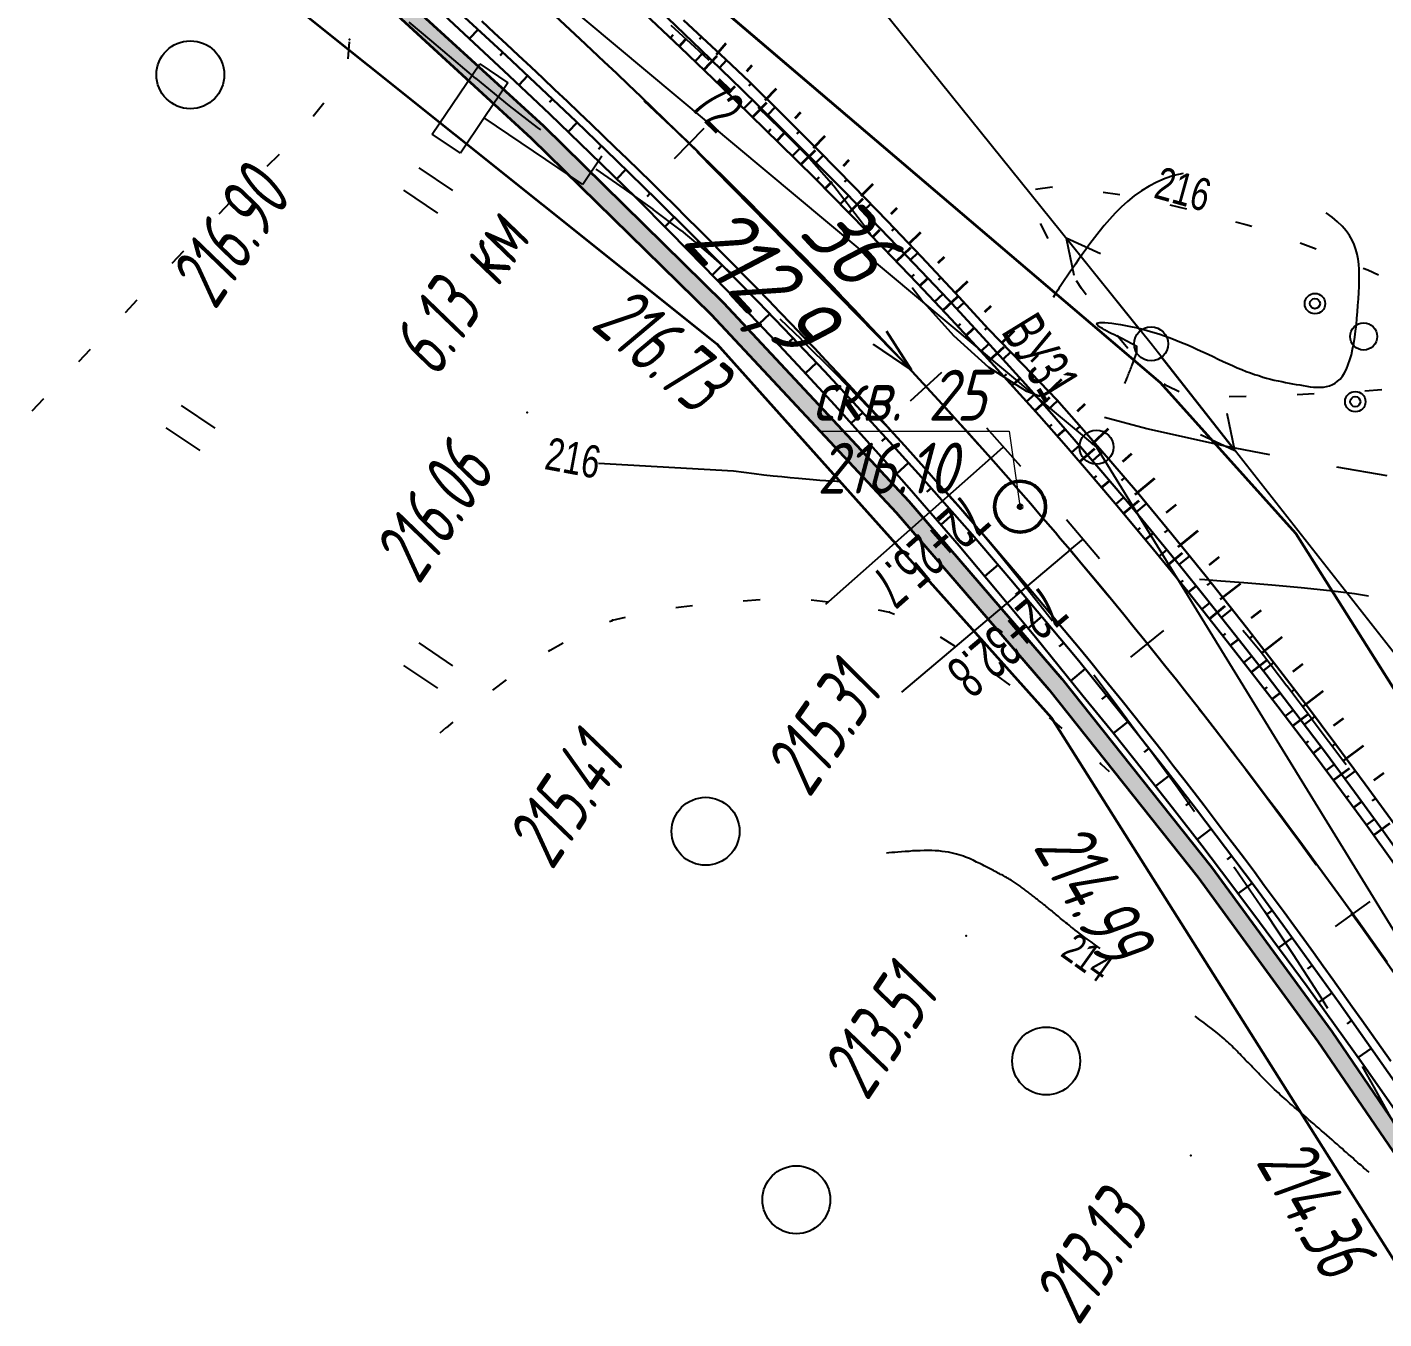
# Model space of a CAD drawing. Header units: millimetres. Extents: x -1799 to 6962, y -1020 to 4121.
# Drawn here: x 4142.2 to 4222.1, y 3153.5 to 3229.6 of the extents above; entities that cross this region are included whole.
import ezdxf

# ---------------------------------------------------------------- set-up
doc = ezdxf.new("R2010")
doc.units = ezdxf.units.MM
for name, pattern in [('CONTI', [0]), ('DASHED', [0.75, 0.5, -0.25]), ('STROT', [1.7, 0.5, -1.2])]:
    doc.linetypes.add(name, pattern=pattern)
for name, color, linetype, lineweight in [('10', 1, 'Continuous', 35), ('геология', 7, 'Continuous', 20), ('КОПИЯ_ОСЬ_13_ОТКОСЫ', 7, 'Continuous', 30), ('ОСЬ_ВЕРХ_ПОКРЫТИЯ_ГРАНИЦЫ_ПОЛОС', 7, 'Continuous', 30), ('ОСЬ_ВЕРХ_ПОКРЫТИЯ_ОСЬ', 1, 'Continuous', 30), ('Ось_примыкания', 1, 'Continuous', 35), ('Тротуар', 40, 'Continuous', 35), ('Уклоны ПЧ', 5, 'Continuous', 30)]:
    doc.layers.add(name, color=color, linetype=linetype, lineweight=lineweight)
for name, color, linetype in [('GOR_BDEFAULT', 212, 'CONTI'), ('NAD_MDEFAULT', 7, 'CONTI'), ('PI_OTDEFAULT', 172, 'CONTI'), ('PI_TTDEFAULT', 5, 'CONTI'), ('SIT_LDEFAULT', 7, 'CONTI'), ('USLZNDEFAULT', 7, 'CONTI'), ('ZAPSKDEFAULT', 7, 'CONTI'), ('КОПИЯ_ОСЬ_ТАНГЕНСЫ', 1, 'Continuous'), ('ОСЬ_ВЕРХ_ПОКРЫТИЯ_ОТКОСЫ', 7, 'Continuous'), ('ОСЬ_ВЕРХ_ПОКРЫТИЯ_ПИКЕТЫ', 1, 'Continuous'), ('ОСЬ_ВЕРХ_ПОКРЫТИЯ_РАЗБИВКА_КРИВ', 1, 'Continuous'), ('ОСЬ_ВЕРХ_ПОКРЫТИЯ_ТАНГЕНСЫ', 1, 'Continuous'), ('разметка', 7, 'Continuous')]:
    doc.layers.add(name, color=color, linetype=linetype)
doc.styles.add('eskd', font='spds.shx', dxfattribs={"width": 1.2, "oblique": 15})
doc.styles.add('SHRFT', font='TXT', dxfattribs={"width": 3.5})
doc.styles.get("Standard").update_dxf_attribs({"font": 'arial.ttf'})
doc.styles.add('ГОСТ', font='', dxfattribs={"oblique": 15, "height": 4})
doc.styles.get('ГОСТ').set_extended_font_data('GOST type A')

# ---------------------------------------------------------------- blocks, each defined once
blk = doc.blocks.new('BL_2004')
at = {"color": 0}
blk.add_circle((0, 0), 2, dxfattribs=at)
blk = doc.blocks.new('BL_2011')
at = {"color": 0}
for p, q in [((0, 0), (0, 2.4)), ((1.6, 0), (1.6, 2.4))]:
    blk.add_line(p, q, dxfattribs=at)
blk = doc.blocks.new('BL_20')
at = {"color": 0}
blk.add_circle((0, 0), 1, dxfattribs=at)
blk = doc.blocks.new('BL_2009')
at = {"color": 0}
for centre, radius in [((0, 3.46), 0.6), ((0, 3.46), 0.3), ((0, 0), 0.8), ((-3.46, -1.74), 0.6), ((-3.46, -1.74), 0.3), ((3.46, -1.74), 0.6), ((3.46, -1.74), 0.3)]:
    blk.add_circle(centre, radius, dxfattribs=at)
blk = doc.blocks.new('BL_13')
at = {"color": 0}
for p, q in [((-2.5, 7), (-2.5, 9)), ((-2.5, 9), (2.5, 9)), ((2.5, 9), (2.5, 7)), ((0, 7), (-2.5, 7)), ((0, 0), (0, 7)), ((2.5, 7), (0, 7)), ((2, 0), (0, 0))]:
    blk.add_line(p, q, dxfattribs=at)
blk = doc.blocks.new('*U52')
at = {"layer": 'КОПИЯ_ОСЬ_13_ОТКОСЫ'}
for points in [[(922.771, 1003.272), (925.238, 1000.977), (925.941, 1000.317), (926.642, 999.655), (928.7, 997.622), (930.743, 995.574), (932.773, 993.509), (934.788, 991.428), (936.787, 989.329), (938.77, 987.214), (940.735, 985.08), (942.752, 982.999), (944.751, 980.9), (946.349, 979.099), (947.932, 977.285), (949.501, 975.459), (951.538, 972.987), (953.55, 970.495), (955.919, 967.504), (957.697, 965.214), (959.457, 962.91), (961.196, 960.594), (962.918, 958.266), (964.621, 955.928)], [(921.342, 1003.864), (923.779, 1001.541), (926.198, 999.2), (928.259, 997.176), (930.306, 995.138), (932.339, 993.082), (934.356, 991.011), (936.359, 988.921), (938.344, 986.815), (940.635, 984.338), (942.902, 981.837), (943.544, 981.119), (944.184, 980.398), (945.773, 978.576), (947.348, 976.742), (948.908, 974.895), (950.454, 973.036), (951.984, 971.164), (953.5, 969.281), (955.298, 967.013), (957.077, 964.73), (958.836, 962.435), (960.576, 960.126), (962.297, 957.806), (964.001, 955.474), (967.359, 950.78)], [(923.832, 1002.29), (923.708, 1002.156)], [(925.294, 1000.925), (924.878, 1000.482)], [(926.747, 999.551), (926.606, 999.407)], [(928.171, 998.147), (927.729, 997.7)], [(929.588, 996.735), (929.44, 996.587)], [(930.998, 995.316), (930.559, 994.883)], [(932.4, 993.891), (932.253, 993.747)], [(933.795, 992.457), (933.361, 992.037)], [(935.182, 991.017), (935.037, 990.877)], [(936.561, 989.568), (936.131, 989.161)], [(937.932, 988.112), (937.788, 987.977)], [(939.293, 986.646), (938.867, 986.254)], [(940.647, 985.174), (940.506, 985.044)], [(942.04, 983.738), (941.584, 983.298)], [(943.425, 982.296), (943.273, 982.151)], [(944.801, 980.844), (944.236, 980.339)], [(946.128, 979.349), (945.939, 979.182)], [(947.446, 977.844), (946.85, 977.325)], [(948.755, 976.331), (948.555, 976.16)], [(950.045, 974.804), (949.418, 974.284)], [(951.316, 973.259), (951.106, 973.087)], [(952.577, 971.707), (951.953, 971.203)], [(953.827, 970.146), (953.618, 969.98)], [(955.069, 968.578), (954.45, 968.088)], [(956.307, 967.007), (956.1, 966.845)], [(957.533, 965.427), (956.91, 964.946)], [(958.75, 963.84), (958.542, 963.681)], [(959.958, 962.246), (959.335, 961.776)], [(961.158, 960.646), (960.949, 960.49)], [(962.349, 959.039), (961.726, 958.58)], [(963.532, 957.426), (963.324, 957.274)]]:
    blk.add_lwpolyline(points, dxfattribs=at)
blk = doc.blocks.new('Стрелка')
at = {"layer": 'Уклоны ПЧ', "ltscale": 2}
for points in [[(-0.023, -0.048), (-0.023, 17.972)], [(-0.023, -0.048), (-0.578, 2.622)], [(-0.023, -0.048), (0.532, 2.622)]]:
    blk.add_lwpolyline(points, dxfattribs=at)

msp = doc.modelspace()

# ---------------------------------------------------------------- hatches: boundary and pattern name
at = {"layer": 'Тротуар', "lineweight": 30, "ltscale": 7}
msp.add_hatch(color=256, dxfattribs=at).paths.add_polyline_path([(4355.026, 2987.245), (4352.622, 2989.782), (4345.427, 2993.281), (4338.394, 2996.926), (4334.905, 2998.92), (4331.584, 3001.033), (4325.137, 3005.952), (4319.491, 3011.624), (4314.469, 3017.834), (4309.932, 3024.285), (4307.646, 3027.716), (4301.367, 3037.941), (4295.156, 3048.209), (4289.986, 3056.769), (4280.835, 3072.269), (4272.55, 3085.951), (4265.234, 3097.893), (4261.114, 3101.507), (4255.468, 3107.674), (4252.851, 3111.934), (4250.972, 3116.597), (4250.585, 3117.56), (4249.719, 3119.765), (4248.666, 3123.345), (4248.323, 3124.321), (4247.98, 3125.297), (4241.939, 3135.217), (4234.518, 3147.093), (4225.78, 3160.49), (4219.022, 3170.408), (4211.937, 3180.091), (4203.112, 3191.194), (4194.18, 3201.563), (4183.21, 3213.325), (4172.573, 3223.78), (4162.939, 3232.607), (4150.941, 3243.284), (4138.679, 3253.563), (4117.058, 3271.355), (4101.903, 3284.023), (4086.977, 3297.339), (4083.578, 3299.881), (4077.037, 3304.486), (4070.152, 3308.55), (4062.976, 3311.79), (4055.187, 3313.858), (4047.095, 3314.906), (4039.194, 3314.51), (4031.355, 3312.695), (4024.186, 3309.608), (4017.316, 3305.344), (4008.1, 3297.932), (3998.942, 3289.839), (3996.071, 3287.056), (3984.757, 3275.743), (3983.052, 3274.038), (3982.329, 3273.347), (3976.255, 3267.275), (3965.028, 3255.875), (3952.386, 3243.061), (3945.337, 3235.968), (3938.229, 3228.933), (3931.095, 3221.926), (3922.526, 3213.525), (3913.887, 3205.055), (3900.709, 3192.936), (3893.252, 3186.273), (3888.799, 3182.354), (3880.991, 3175.997), (3874.788, 3170.946), (3865.391, 3163.481), (3855.795, 3156.275), (3849.369, 3151.511), (3844.564, 3148.067), (3839.698, 3144.637), (3832.981, 3140.049), (3830.301, 3138.269), (3823.273, 3133.561), (3822.443, 3133.006), (3809.622, 3124.407), (3792.023, 3114.358), (3786.086, 3111.259), (3780.023, 3108.407), (3761.667, 3099.663), (3749.56, 3093.587), (3739.444, 3087.864), (3738.739, 3087.426), (3732.468, 3082.562), (3726.512, 3077.16), (3720.889, 3071.42), (3715.659, 3065.179), (3710.962, 3058.323), (3707.32, 3051.736), (3703.938, 3044.269), (3700.864, 3036.478), (3698.458, 3028.966), (3695.598, 3017.765), (3693.191, 3006.011), (3691.1, 2983.08), (3692.241, 2982.689), (3694.173, 3005.821), (3696.572, 3017.54), (3699.543, 3029.107), (3701.99, 3036.656), (3704.929, 3044.035), (3708.201, 3051.263), (3712.009, 3058.115), (3716.543, 3064.688), (3721.631, 3070.747), (3727.193, 3076.428), (3733.066, 3081.759), (3739.311, 3086.604), (3740.034, 3087.053), (3750.032, 3092.705), (3762.015, 3098.833), (3780.451, 3107.484), (3786.563, 3110.334), (3792.489, 3113.472), (3810.085, 3123.523), (3830.857, 3137.439), (3833.537, 3139.218), (3840.159, 3143.739), (3845.068, 3147.214), (3849.925, 3150.749), (3856.392, 3155.473), (3865.972, 3162.73), (3875.413, 3170.165), (3881.622, 3175.221), (3889.445, 3181.591), (3893.916, 3185.525), (3901.381, 3192.195), (3914.576, 3204.33), (3923.226, 3212.811), (3931.795, 3221.212), (3938.931, 3228.221), (3946.043, 3235.26), (3953.097, 3242.357), (3965.74, 3255.172), (3976.964, 3266.57), (3985.463, 3275.036), (3996.773, 3286.343), (3999.622, 3289.105), (4008.744, 3297.168), (4017.895, 3304.526), (4024.65, 3308.719), (4031.668, 3311.741), (4039.333, 3313.516), (4047.055, 3313.903), (4054.994, 3312.874), (4062.639, 3310.845), (4069.691, 3307.661), (4076.5, 3303.642), (4082.99, 3299.072), (4086.343, 3296.564), (4101.249, 3283.266), (4116.42, 3270.585), (4138.04, 3252.793), (4150.286, 3242.528), (4162.272, 3231.863), (4171.847, 3223.057), (4182.46, 3212.663), (4193.35, 3200.994), (4202.341, 3190.556), (4211.142, 3179.485), (4218.205, 3169.831), (4224.947, 3159.937), (4233.677, 3146.552), (4241.089, 3134.69), (4246.972, 3125.147), (4248.831, 3119.35), (4251.955, 3111.482), (4254.666, 3107.069), (4260.416, 3100.789), (4264.381, 3097.354), (4271.694, 3085.435), (4279.977, 3071.756), (4289.128, 3056.256), (4294.307, 3047.694), (4300.531, 3037.432), (4306.803, 3027.178), (4309.038, 3023.822), (4313.665, 3017.24), (4318.747, 3010.955), (4324.471, 3005.203), (4330.909, 3000.28), (4334.388, 2998.064), (4337.915, 2996.047), (4344.978, 2992.388), (4352.021, 2988.962), (4354.437, 2986.412), (4356.729, 2985.394), (4357.135, 2986.308)])

# ---------------------------------------------------------------- linework, layer by layer
at = {"layer": '10'}
for p, q in [((4125.876, 3256.443), (4182.796, 3210.943)), ((4125.876, 3256.443), (4182.796, 3210.943)), ((4208.926, 3208.633), (4175.176, 3237.413)), ((4182.796, 3210.943), (4202.506, 3188.903)), ((4182.796, 3210.943), (4202.506, 3188.903)), ((4216.896, 3199.763), (4208.926, 3208.633)), ((4264.456, 3124.383), (4216.896, 3199.763)), ((4202.506, 3188.903), (4248.986, 3115.253)), ((4202.506, 3188.903), (4248.986, 3115.253))]:
    msp.add_line(p, q, dxfattribs=at)
msp.add_lwpolyline([(4598.586, 2915.533), (4552.416, 2914.983), (4521.746, 2925.033), (4419.606, 2982.913), (4344.146, 3011.203), (4332.496, 3021.273), (4289.966, 3078.193), (4264.456, 3124.383), (4216.896, 3199.763), (4208.926, 3208.633), (4175.176, 3237.413), (4176.746, 3239.013), (4084.856, 3313.423)], dxfattribs=at)
at = {"layer": 'GOR_BDEFAULT', "color": 212, "flags": 128}
for points, elevation in [([(4210.262, 3220.969), (4209.722, 3220.849), (4209.212, 3220.679), (4208.712, 3220.469), (4208.252, 3220.229), (4207.802, 3219.949), (4207.382, 3219.649), (4206.982, 3219.329), (4206.612, 3218.989), (4206.252, 3218.629), (4205.922, 3218.269), (4205.602, 3217.899), (4205.312, 3217.539), (4205.032, 3217.179), (4204.772, 3216.829), (4204.532, 3216.499), (4204.312, 3216.189), (4204.102, 3215.899), (4203.912, 3215.629), (4203.742, 3215.379), (4203.582, 3215.149), (4203.432, 3214.929), (4203.292, 3214.729), (4203.172, 3214.549), (4203.062, 3214.379), (4202.962, 3214.229), (4202.872, 3214.089), (4202.792, 3213.969), (4202.722, 3213.859), (4202.662, 3213.759), (4202.612, 3213.669)], 216), ([(4210.262, 3220.969), (4209.722, 3220.849), (4209.212, 3220.679), (4208.712, 3220.469), (4208.252, 3220.229), (4207.802, 3219.949), (4207.382, 3219.649), (4206.982, 3219.329), (4206.612, 3218.989), (4206.252, 3218.629), (4205.922, 3218.269), (4205.602, 3217.899), (4205.312, 3217.539), (4205.032, 3217.179), (4204.772, 3216.829), (4204.532, 3216.499), (4204.312, 3216.189), (4204.102, 3215.899), (4203.912, 3215.629), (4203.742, 3215.379), (4203.582, 3215.149), (4203.432, 3214.929), (4203.292, 3214.729), (4203.172, 3214.549), (4203.062, 3214.379), (4202.962, 3214.229), (4202.872, 3214.089), (4202.792, 3213.969), (4202.722, 3213.859), (4202.662, 3213.759), (4202.612, 3213.669)], 216), ([(4206.832, 3208.599), (4206.852, 3208.649), (4206.872, 3208.699), (4206.902, 3208.769), (4206.922, 3208.829), (4206.952, 3208.899), (4206.982, 3208.969), (4207.012, 3209.049), (4207.042, 3209.129), (4207.072, 3209.209), (4207.102, 3209.289), (4207.132, 3209.369), (4207.162, 3209.449), (4207.192, 3209.519), (4207.222, 3209.599), (4207.252, 3209.669), (4207.532, 3210.429), (4207.542, 3210.769), (4206.642, 3211.249), (4206.502, 3211.319), (4206.362, 3211.379), (4206.212, 3211.459), (4206.062, 3211.529), (4205.912, 3211.599), (4205.772, 3211.679), (4205.632, 3211.749), (4205.512, 3211.829), (4205.402, 3211.889), (4205.312, 3211.959), (4205.242, 3212.019), (4205.202, 3212.069), (4205.182, 3212.119), (4205.202, 3212.149), (4205.262, 3212.179), (4205.352, 3212.199), (4205.482, 3212.199), (4205.642, 3212.199), (4205.842, 3212.179), (4206.062, 3212.159), (4206.302, 3212.119), (4206.572, 3212.079), (4206.862, 3212.019), (4207.162, 3211.959), (4207.482, 3211.889), (4207.802, 3211.809), (4208.142, 3211.719), (4208.482, 3211.619), (4208.822, 3211.519), (4209.162, 3211.399), (4209.492, 3211.279), (4209.832, 3211.159), (4210.162, 3211.019), (4210.482, 3210.889), (4210.802, 3210.749), (4211.112, 3210.599), (4211.422, 3210.459), (4211.732, 3210.319), (4212.032, 3210.179), (4212.322, 3210.039), (4212.612, 3209.899), (4212.902, 3209.769), (4213.172, 3209.649), (4213.442, 3209.529), (4213.712, 3209.419), (4213.972, 3209.309), (4214.222, 3209.219), (4214.472, 3209.129), (4214.712, 3209.059), (4214.952, 3208.979), (4215.182, 3208.919), (4215.412, 3208.859), (4215.632, 3208.799), (4215.852, 3208.749), (4216.072, 3208.709), (4216.282, 3208.659), (4216.502, 3208.619), (4216.712, 3208.579), (4216.922, 3208.539), (4217.132, 3208.509), (4217.332, 3208.469), (4217.542, 3208.439), (4217.742, 3208.409), (4217.942, 3208.389), (4218.142, 3208.379), (4218.332, 3208.379), (4218.522, 3208.389), (4218.702, 3208.419), (4218.882, 3208.459), (4219.052, 3208.529), (4219.212, 3208.619), (4219.362, 3208.729), (4219.512, 3208.859), (4219.642, 3209.029), (4219.772, 3209.219), (4219.882, 3209.449), (4219.992, 3209.709), (4220.082, 3209.989), (4220.172, 3210.289), (4220.242, 3210.619), (4220.312, 3210.959), (4220.372, 3211.319), (4220.422, 3211.689), (4220.472, 3212.059), (4220.502, 3212.439), (4220.542, 3212.819), (4220.562, 3213.199), (4220.592, 3213.579), (4220.602, 3213.949), (4220.622, 3214.309), (4220.632, 3214.649), (4220.632, 3214.979), (4220.622, 3215.309), (4220.602, 3215.619), (4220.572, 3215.919), (4220.512, 3216.209), (4220.442, 3216.499), (4220.342, 3216.779), (4220.212, 3217.049), (4220.052, 3217.319), (4219.862, 3217.589), (4219.632, 3217.859), (4219.362, 3218.119), (4219.042, 3218.389), (4218.692, 3218.659)], 216), ([(4206.832, 3208.599), (4206.852, 3208.649), (4206.872, 3208.699), (4206.902, 3208.769), (4206.922, 3208.829), (4206.952, 3208.899), (4206.982, 3208.969), (4207.012, 3209.049), (4207.042, 3209.129), (4207.072, 3209.209), (4207.102, 3209.289), (4207.132, 3209.369), (4207.162, 3209.449), (4207.192, 3209.519), (4207.222, 3209.599), (4207.252, 3209.669), (4207.532, 3210.429), (4207.542, 3210.769), (4206.642, 3211.249), (4206.502, 3211.319), (4206.362, 3211.379), (4206.212, 3211.459), (4206.062, 3211.529), (4205.912, 3211.599), (4205.772, 3211.679), (4205.632, 3211.749), (4205.512, 3211.829), (4205.402, 3211.889), (4205.312, 3211.959), (4205.242, 3212.019), (4205.202, 3212.069), (4205.182, 3212.119), (4205.202, 3212.149), (4205.262, 3212.179), (4205.352, 3212.199), (4205.482, 3212.199), (4205.642, 3212.199), (4205.842, 3212.179), (4206.062, 3212.159), (4206.302, 3212.119), (4206.572, 3212.079), (4206.862, 3212.019), (4207.162, 3211.959), (4207.482, 3211.889), (4207.802, 3211.809), (4208.142, 3211.719), (4208.482, 3211.619), (4208.822, 3211.519), (4209.162, 3211.399), (4209.492, 3211.279), (4209.832, 3211.159), (4210.162, 3211.019), (4210.482, 3210.889), (4210.802, 3210.749), (4211.112, 3210.599), (4211.422, 3210.459), (4211.732, 3210.319), (4212.032, 3210.179), (4212.322, 3210.039), (4212.612, 3209.899), (4212.902, 3209.769), (4213.172, 3209.649), (4213.442, 3209.529), (4213.712, 3209.419), (4213.972, 3209.309), (4214.222, 3209.219), (4214.472, 3209.129), (4214.712, 3209.059), (4214.952, 3208.979), (4215.182, 3208.919), (4215.412, 3208.859), (4215.632, 3208.799), (4215.852, 3208.749), (4216.072, 3208.709), (4216.282, 3208.659), (4216.502, 3208.619), (4216.712, 3208.579), (4216.922, 3208.539), (4217.132, 3208.509), (4217.332, 3208.469), (4217.542, 3208.439), (4217.742, 3208.409), (4217.942, 3208.389), (4218.142, 3208.379), (4218.332, 3208.379), (4218.522, 3208.389), (4218.702, 3208.419), (4218.882, 3208.459), (4219.052, 3208.529), (4219.212, 3208.619), (4219.362, 3208.729), (4219.512, 3208.859), (4219.642, 3209.029), (4219.772, 3209.219), (4219.882, 3209.449), (4219.992, 3209.709), (4220.082, 3209.989), (4220.172, 3210.289), (4220.242, 3210.619), (4220.312, 3210.959), (4220.372, 3211.319), (4220.422, 3211.689), (4220.472, 3212.059), (4220.502, 3212.439), (4220.542, 3212.819), (4220.562, 3213.199), (4220.592, 3213.579), (4220.602, 3213.949), (4220.622, 3214.309), (4220.632, 3214.649), (4220.632, 3214.979), (4220.622, 3215.309), (4220.602, 3215.619), (4220.572, 3215.919), (4220.512, 3216.209), (4220.442, 3216.499), (4220.342, 3216.779), (4220.212, 3217.049), (4220.052, 3217.319), (4219.862, 3217.589), (4219.632, 3217.859), (4219.362, 3218.119), (4219.042, 3218.389), (4218.692, 3218.659)], 216), ([(4175.814, 3203.896), (4183.772, 3203.449), (4184.382, 3203.369), (4184.982, 3203.289), (4185.552, 3203.219), (4186.102, 3203.159), (4186.622, 3203.109), (4187.122, 3203.059), (4187.602, 3203.009), (4188.042, 3202.979), (4188.462, 3202.939), (4188.862, 3202.909), (4189.222, 3202.889), (4189.552, 3202.859), (4189.852, 3202.849), (4190.122, 3202.829)], 216), ([(4205.382, 3175.299), (4205.102, 3175.499), (4204.842, 3175.689), (4204.612, 3175.859), (4204.402, 3176.009), (4204.212, 3176.149), (4204.042, 3176.279), (4203.902, 3176.389), (4203.762, 3176.499), (4203.642, 3176.589), (4203.542, 3176.669), (4203.442, 3176.749), (4203.352, 3176.819), (4203.272, 3176.889), (4203.192, 3176.959), (4203.112, 3177.019), (4203.042, 3177.079), (4202.972, 3177.139), (4202.892, 3177.199), (4202.822, 3177.259), (4202.752, 3177.319), (4202.682, 3177.379), (4202.612, 3177.439), (4202.542, 3177.499), (4202.472, 3177.549), (4202.402, 3177.609), (4202.332, 3177.659), (4202.262, 3177.719), (4202.192, 3177.769), (4202.132, 3177.829), (4202.062, 3177.879), (4202.002, 3177.929), (4201.932, 3177.989), (4201.872, 3178.039), (4201.802, 3178.089), (4201.742, 3178.139), (4201.682, 3178.189), (4201.612, 3178.239), (4201.552, 3178.289), (4201.492, 3178.339), (4201.432, 3178.379), (4201.372, 3178.429), (4201.312, 3178.479), (4201.252, 3178.529), (4201.192, 3178.569), (4201.132, 3178.619), (4201.072, 3178.659), (4201.012, 3178.709), (4200.952, 3178.749), (4200.902, 3178.799), (4200.842, 3178.839), (4200.782, 3178.879), (4200.722, 3178.919), (4200.662, 3178.969), (4200.602, 3179.009), (4200.552, 3179.049), (4200.492, 3179.089), (4200.432, 3179.129), (4200.372, 3179.169), (4200.302, 3179.209), (4200.242, 3179.249), (4200.182, 3179.289), (4200.122, 3179.329), (4200.052, 3179.369), (4199.992, 3179.409), (4199.922, 3179.449), (4199.852, 3179.479), (4199.782, 3179.519), (4199.722, 3179.559), (4199.652, 3179.599), (4199.582, 3179.639), (4199.512, 3179.669), (4199.442, 3179.709), (4199.372, 3179.749), (4199.302, 3179.789), (4199.222, 3179.829), (4199.152, 3179.859), (4199.082, 3179.899), (4199.012, 3179.939), (4198.932, 3179.979), (4198.862, 3180.019), (4198.782, 3180.059), (4198.702, 3180.099), (4198.622, 3180.139), (4198.542, 3180.179), (4198.452, 3180.229), (4198.372, 3180.269), (4198.282, 3180.309), (4198.192, 3180.359), (4198.092, 3180.399), (4197.992, 3180.449), (4197.892, 3180.499), (4197.792, 3180.549), (4197.682, 3180.599), (4197.562, 3180.649), (4197.442, 3180.689), (4197.322, 3180.739), (4197.192, 3180.789), (4197.052, 3180.829), (4196.912, 3180.869), (4196.752, 3180.909), (4196.592, 3180.949), (4196.432, 3180.979), (4196.252, 3181.009), (4196.062, 3181.029), (4195.872, 3181.049), (4195.662, 3181.059), (4195.452, 3181.069), (4195.232, 3181.069), (4195.002, 3181.069), (4194.772, 3181.059), (4194.552, 3181.059), (4194.322, 3181.049), (4194.102, 3181.029), (4193.882, 3181.019), (4193.672, 3180.999), (4193.462, 3180.989), (4193.272, 3180.969), (4193.092, 3180.959), (4192.932, 3180.939), (4192.782, 3180.929)], 214), ([(4221.222, 3162.099), (4221.182, 3162.139), (4221.132, 3162.179), (4221.082, 3162.229), (4221.022, 3162.279), (4220.962, 3162.329), (4220.892, 3162.389), (4220.822, 3162.459), (4220.742, 3162.529), (4220.652, 3162.599), (4220.562, 3162.679), (4220.462, 3162.769), (4220.362, 3162.859), (4220.252, 3162.959), (4220.132, 3163.059), (4220.012, 3163.159), (4219.892, 3163.279), (4219.752, 3163.389), (4219.622, 3163.509), (4219.472, 3163.639), (4219.332, 3163.769), (4219.182, 3163.899), (4219.032, 3164.029), (4218.882, 3164.169), (4218.722, 3164.299), (4218.572, 3164.439), (4218.412, 3164.569), (4218.262, 3164.709), (4218.102, 3164.839), (4217.952, 3164.969), (4217.802, 3165.099), (4217.652, 3165.229), (4217.512, 3165.359), (4217.362, 3165.479), (4217.232, 3165.599), (4217.092, 3165.719), (4216.952, 3165.829), (4216.822, 3165.939), (4216.702, 3166.059), (4216.572, 3166.159), (4216.452, 3166.269), (4216.322, 3166.379), (4216.212, 3166.479), (4216.092, 3166.589), (4215.982, 3166.689), (4215.872, 3166.789), (4215.762, 3166.889), (4215.652, 3166.999), (4215.552, 3167.099), (4215.452, 3167.189), (4215.352, 3167.289), (4215.252, 3167.389), (4215.152, 3167.489), (4215.062, 3167.579), (4214.962, 3167.679), (4214.872, 3167.769), (4214.782, 3167.869), (4214.692, 3167.959), (4214.602, 3168.049), (4214.522, 3168.139), (4214.432, 3168.229), (4214.342, 3168.319), (4214.262, 3168.409), (4214.172, 3168.499), (4214.092, 3168.579), (4214.002, 3168.669), (4213.922, 3168.749), (4213.842, 3168.839), (4213.762, 3168.919), (4213.682, 3168.999), (4213.592, 3169.089), (4213.512, 3169.169), (4213.442, 3169.249), (4213.362, 3169.329), (4213.282, 3169.409), (4213.202, 3169.479), (4213.122, 3169.559), (4213.042, 3169.639), (4212.962, 3169.719), (4212.872, 3169.799), (4212.782, 3169.889), (4212.672, 3169.979), (4212.552, 3170.079), (4212.422, 3170.189), (4212.282, 3170.309), (4212.112, 3170.449), (4211.932, 3170.589), (4211.722, 3170.749), (4211.492, 3170.919), (4211.242, 3171.109), (4210.962, 3171.319)], 214)]:
    msp.add_lwpolyline(points, dxfattribs=dict(at, elevation=elevation))
at = {"layer": 'PI_TTDEFAULT', "color": 5}
for p in [(4161.162, 3228.859, 217.034), (4171.612, 3206.889, 216.064), (4176.642, 3194.649, 215.413), (4192.972, 3195.119, 215.313), (4197.482, 3176.049, 213.513), (4210.712, 3163.109, 213.129)]:
    msp.add_point(p, dxfattribs=at)
at = {"layer": 'SIT_LDEFAULT', "color": 7}
for p, q in [((4208.372, 3210.929), (4184.242, 3240.949)), ((4164.652, 3229.879), (4165.982, 3228.759)), ((4181.732, 3228.189), (4180.102, 3229.699)), ((4161.082, 3227.729), (4161.152, 3228.729)), ((4165.982, 3228.759), (4168.582, 3226.569)), ((4182.332, 3227.629), (4181.732, 3228.189)), ((4168.582, 3226.579), (4170.562, 3224.949)), ((4159.022, 3224.339), (4159.632, 3225.129)), ((4170.562, 3224.949), (4172.212, 3223.679)), ((4186.542, 3223.579), (4185.222, 3224.859)), ((4172.212, 3223.679), (4172.402, 3223.549)), ((4188.112, 3222.009), (4186.542, 3223.579)), ((4156.312, 3221.409), (4157.022, 3222.109)), ((4189.692, 3220.219), (4188.112, 3222.009)), ((4175.662, 3221.229), (4177.332, 3220.069)), ((4191.322, 3218.109), (4189.692, 3220.219)), ((4201.572, 3220.039), (4202.542, 3220.179)), ((4202.542, 3220.169), (4202.562, 3220.169)), ((4153.472, 3218.589), (4154.162, 3219.319)), ((4177.332, 3220.069), (4179.022, 3218.859)), ((4205.542, 3219.879), (4206.402, 3219.749)), ((4206.402, 3219.759), (4206.532, 3219.729)), ((4179.022, 3218.849), (4180.682, 3217.599)), ((4209.482, 3219.119), (4210.452, 3218.889)), ((4191.852, 3217.389), (4191.312, 3218.109)), ((4202.312, 3217.139), (4201.852, 3218.029)), ((4213.352, 3218.129), (4213.962, 3217.969)), ((4213.962, 3217.969), (4214.302, 3217.859)), ((4180.682, 3217.609), (4182.282, 3216.279)), ((4207.742, 3211.709), (4203.362, 3217.169)), ((4203.362, 3217.169), (4203.832, 3214.979)), ((4205.392, 3216.229), (4203.362, 3217.169)), ((4217.152, 3216.889), (4218.092, 3216.539)), ((4150.712, 3215.689), (4151.402, 3216.419)), ((4182.282, 3216.279), (4183.572, 3215.129)), ((4220.862, 3215.399), (4221.132, 3215.289)), ((4204.282, 3214.199), (4203.972, 3214.639)), ((4221.132, 3215.289), (4221.772, 3214.999)), ((4194.822, 3213.549), (4194.292, 3214.229)), ((4204.552, 3213.829), (4204.282, 3214.199)), ((4147.962, 3212.789), (4148.652, 3213.519)), ((4196.752, 3211.399), (4194.822, 3213.549)), ((4186.502, 3212.399), (4187.762, 3211.199)), ((4198.812, 3209.539), (4196.752, 3211.399)), ((4206.532, 3211.219), (4206.372, 3211.429)), ((4145.202, 3209.889), (4145.892, 3210.619)), ((4187.752, 3211.189), (4189.762, 3209.199)), ((4207.002, 3210.649), (4206.532, 3211.219)), ((4234.262, 3177.969), (4208.372, 3210.929)), ((4208.992, 3210.139), (4213.312, 3204.639)), ((4189.762, 3209.199), (4191.792, 3207.129)), ((4201.052, 3208.129), (4198.812, 3209.539)), ((4201.832, 3207.839), (4201.052, 3208.129)), ((4209.342, 3208.439), (4209.152, 3208.579)), ((4210.022, 3208.099), (4209.342, 3208.439)), ((4221.972, 3208.219), (4220.972, 3208.149)), ((4142.452, 3206.989), (4143.142, 3207.719)), ((4213.982, 3207.829), (4212.982, 3207.809)), ((4217.982, 3207.979), (4216.982, 3207.929)), ((4191.792, 3207.129), (4193.532, 3205.299)), ((4208.132, 3205.919), (4205.622, 3206.589)), ((4213.312, 3204.639), (4212.862, 3206.829)), ((4212.822, 3204.889), (4208.132, 3205.919)), ((4211.292, 3205.589), (4213.312, 3204.639)), ((4215.372, 3204.399), (4212.822, 3204.889)), ((4222.282, 3203.149), (4219.312, 3203.669)), ((4196.212, 3202.329), (4197.412, 3200.959)), ((4197.412, 3200.959), (4199.222, 3198.799)), ((4199.222, 3198.799), (4201.032, 3196.559)), ((4211.222, 3197.059), (4211.542, 3197.039)), ((4211.542, 3197.039), (4212.482, 3196.969)), ((4212.482, 3196.969), (4213.842, 3196.869)), ((4201.032, 3196.559), (4202.562, 3194.609)), ((4213.842, 3196.869), (4215.482, 3196.729)), ((4215.482, 3196.729), (4217.212, 3196.579)), ((4217.212, 3196.579), (4218.902, 3196.399)), ((4218.902, 3196.399), (4220.362, 3196.219)), ((4220.362, 3196.219), (4221.182, 3196.089)), ((4180.372, 3195.389), (4180.682, 3195.439)), ((4180.682, 3195.429), (4181.362, 3195.509)), ((4184.352, 3195.799), (4185.352, 3195.859)), ((4188.342, 3195.839), (4189.342, 3195.739)), ((4176.462, 3194.569), (4176.642, 3194.639)), ((4176.642, 3194.649), (4177.422, 3194.829)), ((4192.292, 3195.269), (4192.972, 3195.119)), ((4192.972, 3195.129), (4193.262, 3194.999)), ((4214.022, 3193.759), (4213.772, 3194.049)), ((4214.792, 3192.819), (4214.022, 3193.759)), ((4172.982, 3192.889), (4173.742, 3193.319)), ((4195.942, 3193.669), (4196.792, 3193.139)), ((4172.882, 3192.819), (4172.982, 3192.889)), ((4215.442, 3191.979), (4214.792, 3192.819)), ((4199.252, 3191.419), (4200.052, 3190.819)), ((4205.002, 3191.439), (4206.402, 3189.589)), ((4216.362, 3190.769), (4215.442, 3191.979)), ((4169.602, 3190.529), (4170.402, 3191.129)), ((4217.882, 3188.779), (4216.372, 3190.779)), ((4202.362, 3188.919), (4203.112, 3188.259)), ((4206.402, 3189.589), (4208.112, 3187.259)), ((4166.492, 3188.009), (4166.852, 3188.319)), ((4166.862, 3188.309), (4167.262, 3188.649)), ((4219.792, 3186.229), (4217.872, 3188.779)), ((4208.122, 3187.259), (4209.842, 3184.909)), ((4205.352, 3186.259), (4205.442, 3186.169)), ((4205.442, 3186.169), (4205.902, 3185.729)), ((4219.872, 3186.129), (4219.792, 3186.229)), ((4209.842, 3184.909), (4210.932, 3183.379)), ((4213.252, 3180.119), (4213.322, 3180.019)), ((4213.322, 3180.019), (4215.062, 3177.509)), ((4215.052, 3177.509), (4216.742, 3174.959)), ((4216.742, 3174.959), (4218.392, 3172.389)), ((4218.392, 3172.389), (4218.762, 3171.779)), ((4220.802, 3168.349), (4221.502, 3167.129)), ((4221.502, 3167.129), (4223.052, 3164.299))]:
    msp.add_line(p, q, dxfattribs=at)
at = {"layer": 'геология', "color": 1, "linetype": 'Continuous'}
for p, q in [((4188.921, 3205.792), (4200.013, 3205.792)), ((4200.013, 3205.792), (4200.634, 3201.381))]:
    msp.add_line(p, q, dxfattribs=at)
at = {"layer": 'геология', "color": 1, "linetype": 'Continuous', "lineweight": 50}
for radius in [1.5, 0.103]:
    msp.add_circle((4200.659, 3201.335), radius, dxfattribs=at)
at = {"layer": 'КОПИЯ_ОСЬ_13_ОТКОСЫ'}
for points in [[(4166.215, 3231.775), (4170.384, 3227.924), (4174.507, 3224.03), (4176.887, 3221.737), (4179.25, 3219.427), (4181.259, 3217.433), (4183.253, 3215.424), (4185.23, 3213.402), (4187.191, 3211.365), (4189.135, 3209.314), (4191.06, 3207.247), (4192.963, 3205.168), (4194.848, 3203.072), (4197.825, 3199.691), (4200.109, 3197.033), (4202.393, 3194.325), (4204.11, 3192.249), (4205.81, 3190.159), (4207.574, 3187.952), (4209.32, 3185.73), (4211.049, 3183.492), (4212.76, 3181.24), (4214.456, 3178.974), (4216.136, 3176.696), (4219.453, 3172.102), (4222.714, 3167.464)], [(4166.422, 3230.598), (4170.566, 3226.733), (4172.961, 3224.459), (4175.339, 3222.168), (4178.034, 3219.532), (4180.027, 3217.529), (4182.006, 3215.513), (4183.967, 3213.484), (4185.913, 3211.44), (4187.84, 3209.383), (4189.749, 3207.31), (4191.637, 3205.226), (4193.505, 3203.125), (4194.122, 3202.422), (4197.061, 3199.027), (4199.315, 3196.359), (4201.568, 3193.641), (4204.354, 3190.196), (4206.132, 3188.012), (4207.892, 3185.813), (4209.635, 3183.597), (4211.361, 3181.367), (4213.072, 3179.122), (4214.766, 3176.864), (4217.559, 3173.072), (4220.859, 3168.477), (4224.11, 3163.839)], [(4178.197, 3230.704), (4180.643, 3228.398), (4183.071, 3226.075), (4186.511, 3222.721), (4188.558, 3220.687), (4190.589, 3218.638), (4192.605, 3216.571), (4194.605, 3214.488), (4196.589, 3212.388), (4198.553, 3210.27), (4201.781, 3206.705), (4203.363, 3204.905), (4204.93, 3203.092), (4206.483, 3201.267), (4208.519, 3198.813), (4210.53, 3196.338), (4212.315, 3194.1), (4214.081, 3191.847), (4215.843, 3189.56), (4217.586, 3187.259), (4219.311, 3184.946), (4221.019, 3182.621), (4224.382, 3177.94)], [(4179.409, 3230.588), (4181.846, 3228.265), (4184.265, 3225.924), (4186.326, 3223.9), (4188.373, 3221.861), (4190.406, 3219.806), (4192.423, 3217.734), (4194.426, 3215.645), (4196.411, 3213.539), (4198.702, 3211.062), (4200.969, 3208.561), (4201.611, 3207.842), (4202.251, 3207.122), (4203.84, 3205.3), (4205.415, 3203.465), (4206.975, 3201.618), (4208.52, 3199.759), (4210.051, 3197.888), (4211.567, 3196.005), (4213.365, 3193.737), (4215.144, 3191.454), (4216.902, 3189.159), (4218.643, 3186.85), (4220.364, 3184.53), (4222.068, 3182.198), (4225.425, 3177.503)], [(4168.724, 3229.458), (4168.225, 3228.917)], [(4180.054, 3228.956), (4180.225, 3229.136)], [(4170.193, 3228.101), (4170.027, 3227.921)], [(4181.504, 3227.578), (4182.009, 3228.108)], [(4171.649, 3226.73), (4171.14, 3226.191)], [(4182.947, 3226.194), (4183.117, 3226.37)], [(4173.103, 3225.356), (4172.934, 3225.177)], [(4184.38, 3224.799), (4184.886, 3225.317)], [(4174.557, 3223.983), (4174.031, 3223.433)], [(4185.812, 3223.403), (4185.98, 3223.575)], [(4175.999, 3222.597), (4175.823, 3222.414)], [(4187.239, 3222.001), (4187.734, 3222.5)], [(4177.435, 3221.205), (4176.893, 3220.648)], [(4188.655, 3220.589), (4188.821, 3220.755)], [(4178.865, 3219.806), (4178.683, 3219.621)], [(4190.064, 3219.17), (4190.555, 3219.654)], [(4180.288, 3218.401), (4179.725, 3217.834)], [(4191.466, 3217.743), (4191.63, 3217.904)], [(4181.703, 3216.988), (4181.515, 3216.8)], [(4192.86, 3216.308), (4193.345, 3216.777)], [(4183.111, 3215.568), (4182.52, 3214.984)], [(4194.245, 3214.866), (4194.408, 3215.021)], [(4184.512, 3214.14), (4184.314, 3213.947)], [(4195.623, 3213.416), (4196.102, 3213.869)], [(4185.905, 3212.705), (4185.283, 3212.105)], [(4196.991, 3211.957), (4197.152, 3212.107)], [(4187.29, 3211.262), (4187.081, 3211.063)], [(4198.351, 3210.49), (4198.825, 3210.928)], [(4188.666, 3209.811), (4188.014, 3209.196)], [(4199.695, 3209.009), (4199.854, 3209.154)], [(4190.035, 3208.352), (4189.816, 3208.148)], [(4201.037, 3207.527), (4201.51, 3207.955)], [(4191.394, 3206.885), (4190.709, 3206.255)], [(4202.371, 3206.037), (4202.531, 3206.177)], [(4192.744, 3205.409), (4192.515, 3205.201)], [(4203.687, 3204.531), (4204.154, 3204.936)], [(4194.084, 3203.925), (4193.367, 3203.282)], [(4204.994, 3203.017), (4205.15, 3203.151)], [(4195.413, 3202.43), (4195.172, 3202.218)], [(4206.29, 3201.494), (4206.752, 3201.884)], [(4196.735, 3200.929), (4195.986, 3200.27)], [(4198.053, 3199.425), (4197.801, 3199.209)], [(4207.573, 3199.959), (4207.728, 3200.088)], [(4208.844, 3198.415), (4209.311, 3198.797)], [(4199.357, 3197.909), (4198.575, 3197.236)], [(4210.106, 3196.864), (4210.263, 3196.99)], [(4200.654, 3196.387), (4200.392, 3196.165)], [(4211.358, 3195.304), (4211.828, 3195.678)], [(4201.944, 3194.858), (4201.129, 3194.171)], [(4212.602, 3193.737), (4212.758, 3193.861)], [(4203.226, 3193.323), (4202.953, 3193.096)], [(4213.835, 3192.163), (4214.308, 3192.531)], [(4204.497, 3191.778), (4203.64, 3191.079)], [(4215.059, 3190.581), (4215.218, 3190.703)], [(4205.757, 3190.225), (4205.47, 3189.994)], [(4216.275, 3188.993), (4216.752, 3189.356)], [(4207.008, 3188.665), (4206.154, 3187.985)], [(4217.481, 3187.398), (4217.641, 3187.518)], [(4208.249, 3187.097), (4207.963, 3186.872)], [(4218.68, 3185.797), (4219.161, 3186.155)], [(4209.482, 3185.521), (4208.639, 3184.866)], [(4219.87, 3184.189), (4220.031, 3184.308)], [(4210.705, 3183.939), (4210.423, 3183.722)], [(4221.051, 3182.576), (4221.539, 3182.926)], [(4211.92, 3182.35), (4211.09, 3181.719)], [(4213.126, 3180.755), (4212.848, 3180.546)], [(4214.324, 3179.153), (4213.507, 3178.546)], [(4215.513, 3177.545), (4215.24, 3177.344)], [(4216.69, 3175.929), (4215.884, 3175.346)], [(4217.861, 3174.307), (4217.592, 3174.113)], [(4219.032, 3172.685), (4218.245, 3172.117)], [(4220.189, 3171.055), (4219.925, 3170.868)], [(4221.34, 3169.418), (4220.571, 3168.878)]]:
    msp.add_lwpolyline(points, dxfattribs=at)
at = {"layer": 'КОПИЯ_ОСЬ_ТАНГЕНСЫ'}
for p, q in [((4042.582, 3340.679), (4205.152, 3204.849)), ((4205.152, 3204.849), (4325.58, 3008.844))]:
    msp.add_line(p, q, dxfattribs=at)
msp.add_circle((4205.152, 3204.849), 1, dxfattribs=at)
at = {"layer": 'ОСЬ_ВЕРХ_ПОКРЫТИЯ_ГРАНИЦЫ_ПОЛОС', "linetype": 'Continuous'}
msp.add_lwpolyline([(4222.49, 3168.66), (4221.927, 3169.466), (4221.362, 3170.27), (4220.796, 3171.073), (4220.228, 3171.874), (4219.659, 3172.674), (4219.088, 3173.473), (4218.515, 3174.271), (4217.94, 3175.067), (4217.364, 3175.861), (4216.786, 3176.654), (4216.206, 3177.446), (4215.625, 3178.237), (4215.041, 3179.025), (4214.456, 3179.812), (4213.868, 3180.598), (4213.279, 3181.382), (4212.688, 3182.165), (4212.095, 3182.945), (4211.5, 3183.725), (4210.903, 3184.502), (4210.304, 3185.278), (4209.702, 3186.052), (4209.099, 3186.824), (4208.494, 3187.594), (4207.886, 3188.363), (4207.277, 3189.129), (4206.665, 3189.894), (4206.051, 3190.657), (4205.435, 3191.418), (4204.816, 3192.177), (4204.196, 3192.933), (4203.573, 3193.688), (4202.947, 3194.441), (4202.32, 3195.192), (4201.69, 3195.94), (4201.058, 3196.687), (4200.49, 3197.357), (4199.921, 3198.025), (4199.35, 3198.691), (4198.777, 3199.356), (4198.202, 3200.019), (4197.625, 3200.681), (4197.046, 3201.34), (4196.465, 3201.998), (4195.818, 3202.732), (4195.168, 3203.463), (4194.516, 3204.193), (4193.862, 3204.92), (4193.205, 3205.646), (4192.545, 3206.369), (4191.884, 3207.091), (4191.22, 3207.811), (4190.554, 3208.528), (4189.886, 3209.244), (4189.215, 3209.958), (4188.542, 3210.67), (4187.868, 3211.381), (4187.191, 3212.089), (4186.512, 3212.796), (4185.831, 3213.501), (4185.148, 3214.204), (4184.463, 3214.905), (4183.776, 3215.605), (4183.087, 3216.303), (4182.396, 3216.999), (4181.704, 3217.694), (4181.009, 3218.387), (4180.313, 3219.078), (4179.615, 3219.768), (4178.916, 3220.456), (4178.214, 3221.143), (4177.511, 3221.828), (4176.807, 3222.512), (4176.1, 3223.194), (4175.392, 3223.874), (4174.683, 3224.553), (4173.972, 3225.231), (4173.259, 3225.907), (4172.545, 3226.582), (4171.83, 3227.256), (4171.113, 3227.928), (4170.395, 3228.599), (4169.675, 3229.268), (4168.954, 3229.937)], dxfattribs=at)
at = {"layer": 'ОСЬ_ВЕРХ_ПОКРЫТИЯ_ОСЬ'}
msp.add_lwpolyline([(4173.269, 3230.263), (4174.715, 3228.913), (4175.436, 3228.236), (4176.156, 3227.558), (4176.874, 3226.878), (4177.591, 3226.196), (4178.306, 3225.513), (4179.02, 3224.829), (4179.732, 3224.142), (4180.443, 3223.455), (4181.152, 3222.765), (4181.859, 3222.074), (4182.565, 3221.381), (4183.269, 3220.687), (4183.972, 3219.99), (4184.672, 3219.292), (4185.371, 3218.593), (4186.068, 3217.891), (4186.764, 3217.188), (4187.457, 3216.482), (4188.148, 3215.775), (4188.838, 3215.066), (4189.526, 3214.355), (4190.211, 3213.643), (4190.895, 3212.928), (4191.576, 3212.211), (4192.256, 3211.493), (4192.933, 3210.772), (4193.608, 3210.049), (4194.282, 3209.325), (4194.952, 3208.598), (4195.621, 3207.869), (4196.287, 3207.138), (4196.951, 3206.405), (4197.613, 3205.67), (4198.272, 3204.933), (4198.929, 3204.194), (4198.929, 3204.194, -0.005956), (4203.603, 3198.787), (4203.603, 3198.787), (4204.24, 3198.03), (4204.874, 3197.271), (4205.506, 3196.51), (4206.135, 3195.747), (4206.762, 3194.982), (4207.386, 3194.215), (4208.009, 3193.446), (4208.628, 3192.675), (4209.246, 3191.903), (4209.861, 3191.128), (4210.474, 3190.352), (4211.084, 3189.574), (4211.693, 3188.794), (4212.299, 3188.013), (4212.903, 3187.23), (4213.505, 3186.445), (4214.105, 3185.659), (4214.702, 3184.871), (4215.298, 3184.081), (4215.891, 3183.29), (4216.482, 3182.497), (4217.072, 3181.703), (4217.659, 3180.907), (4218.245, 3180.11), (4218.828, 3179.311), (4219.41, 3178.512), (4219.99, 3177.71), (4220.567, 3176.908), (4221.143, 3176.104), (4221.718, 3175.298), (4222.29, 3174.492)], format="xyb", dxfattribs=at)
at = {"layer": 'ОСЬ_ВЕРХ_ПОКРЫТИЯ_ОТКОСЫ'}
msp.add_lwpolyline([(4178.197, 3230.704), (4180.643, 3228.398), (4183.071, 3226.075), (4186.511, 3222.721), (4188.558, 3220.687), (4190.589, 3218.638), (4192.605, 3216.571), (4194.605, 3214.488), (4196.589, 3212.388), (4198.553, 3210.27), (4201.781, 3206.705), (4203.363, 3204.905), (4204.93, 3203.092), (4206.483, 3201.267), (4208.519, 3198.813), (4210.53, 3196.338), (4212.315, 3194.1), (4214.081, 3191.847), (4215.843, 3189.56), (4217.586, 3187.259), (4219.311, 3184.946), (4221.019, 3182.621), (4224.382, 3177.94)], dxfattribs=at)
at = {"layer": 'ОСЬ_ВЕРХ_ПОКРЫТИЯ_ПИКЕТЫ'}
for p, q in [((4180.297, 3221.853), (4182.042, 3223.643)), ((4180.297, 3221.853), (4182.042, 3223.643)), ((4194.197, 3207.572), (4196.038, 3209.264)), ((4207.185, 3192.476), (4209.132, 3194.044)), ((4219.244, 3176.607), (4221.273, 3178.068))]:
    msp.add_line(p, q, dxfattribs=at)
at = {"layer": 'ОСЬ_ВЕРХ_ПОКРЫТИЯ_РАЗБИВКА_КРИВ'}
for p, q in [((4198.683, 3205.98), (4200.672, 3203.734)), ((4198.929, 3204.194), (4189.197, 3195.575)), ((4198.929, 3204.194), (4199.678, 3204.857)), ((4203.4, 3200.578), (4205.335, 3198.285)), ((4203.603, 3198.787), (4204.368, 3199.432)), ((4203.603, 3198.787), (4193.668, 3190.403))]:
    msp.add_line(p, q, dxfattribs=at)
at = {"layer": 'ОСЬ_ВЕРХ_ПОКРЫТИЯ_ТАНГЕНСЫ'}
for p, q in [((4042.582, 3340.679), (4205.152, 3204.849)), ((4205.152, 3204.849), (4325.582, 3008.839))]:
    msp.add_line(p, q, dxfattribs=at)
msp.add_circle((4205.152, 3204.849), 1, dxfattribs=at)
at = {"layer": 'Ось_примыкания', "color": 0}
for p, q in [((4180.577, 3228.46), (4180.956, 3228.862)), ((4183.323, 3228.635), (4182.753, 3227.969)), ((4182.023, 3227.078), (4182.819, 3227.909)), ((4184.845, 3227.337), (4184.54, 3226.971)), ((4183.465, 3225.691), (4183.881, 3226.119)), ((4186.294, 3225.96), (4185.625, 3225.267)), ((4184.897, 3224.295), (4185.737, 3225.157)), ((4187.73, 3224.567), (4187.389, 3224.22)), ((4186.329, 3222.899), (4186.747, 3223.328)), ((4189.157, 3223.166), (4188.471, 3222.467)), ((4187.749, 3221.491), (4188.596, 3222.343)), ((4190.576, 3221.757), (4190.228, 3221.407)), ((4189.163, 3220.076), (4189.589, 3220.499)), ((4191.989, 3220.342), (4191.281, 3219.642)), ((4190.571, 3218.656), (4191.421, 3219.499)), ((4193.396, 3218.92), (4193.039, 3218.567)), ((4191.968, 3217.225), (4192.398, 3217.645)), ((4194.791, 3217.487), (4194.067, 3216.782)), ((4193.358, 3215.787), (4194.224, 3216.619)), ((4196.181, 3216.049), (4195.813, 3215.696)), ((4194.742, 3214.343), (4195.178, 3214.755)), ((4197.564, 3214.604), (4196.815, 3213.9)), ((4196.115, 3212.889), (4196.989, 3213.714)), ((4198.934, 3213.147), (4198.557, 3212.792)), ((4197.48, 3211.427), (4197.92, 3211.835)), ((4200.316, 3211.702), (4199.548, 3210.956)), ((4198.836, 3209.957), (4199.726, 3210.763)), ((4201.709, 3210.266), (4201.304, 3209.873)), ((4200.179, 3208.475), (4200.626, 3208.88)), ((4203.1, 3208.829), (4202.23, 3208)), ((4201.521, 3206.992), (4202.411, 3207.798)), ((4204.478, 3207.38), (4204.015, 3206.943)), ((4202.845, 3205.494), (4203.296, 3205.89)), ((4205.85, 3205.925), (4204.868, 3204.999)), ((4204.158, 3203.985), (4205.066, 3204.77)), ((4207.213, 3204.461), (4206.689, 3203.977)), ((4205.461, 3202.468), (4205.918, 3202.856)), ((4208.569, 3202.991), (4207.411, 3202.027)), ((4206.753, 3200.941), (4207.677, 3201.707)), ((4209.848, 3201.453), (4209.268, 3200.971)), ((4208.03, 3199.402), (4208.492, 3199.785)), ((4211.121, 3199.911), (4209.949, 3198.955)), ((4209.298, 3197.854), (4210.229, 3198.611)), ((4212.386, 3198.361), (4211.798, 3197.882)), ((4210.559, 3196.302), (4211.028, 3196.676)), ((4213.635, 3196.799), (4212.442, 3195.865)), ((4211.806, 3194.738), (4212.744, 3195.487)), ((4214.868, 3195.225), (4214.276, 3194.761)), ((4213.045, 3193.169), (4213.517, 3193.539)), ((4216.09, 3193.642), (4214.91, 3192.733)), ((4214.276, 3191.593), (4215.227, 3192.325)), ((4217.305, 3192.053), (4216.715, 3191.606)), ((4215.497, 3190.008), (4215.972, 3190.375)), ((4218.512, 3190.458), (4217.34, 3189.571)), ((4216.708, 3188.417), (4217.665, 3189.142)), ((4219.707, 3188.854), (4219.124, 3188.42)), ((4217.913, 3186.821), (4218.394, 3187.179)), ((4220.895, 3187.246), (4219.73, 3186.391)), ((4219.109, 3185.217), (4220.071, 3185.935)), ((4222.077, 3185.632), (4221.495, 3185.212)), ((4220.295, 3183.607), (4220.778, 3183.962)), ((4221.472, 3181.99), (4222.446, 3182.69))]:
    msp.add_line(p, q, dxfattribs=at)
at = {"layer": 'разметка', "linetype": 'STROT', "lineweight": 30, "ltscale": 7}
msp.add_lwpolyline([(4130.199, 3267.473), (4132.9, 3265.217, -0.019044), (4181.059, 3222.856, -0.037792), (4213.338, 3186.663, -0.624777), (4213.338, 3186.663, -0.007953)], format="xyb", dxfattribs=at)
at = {"layer": 'разметка', "linetype": 'DASHED', "lineweight": 30, "ltscale": 14}
msp.add_arc((3777.045, 2857.846), 546.326, 31.7602, 37.00395, dxfattribs=at)
at = {"layer": 'Тротуар', "linetype": 'Continuous'}
for points in [[(4138.679, 3253.563), (4150.94, 3243.285), (4162.939, 3232.607), (4172.573, 3223.78), (4183.179, 3213.359), (4194.095, 3201.662), (4203.112, 3191.194), (4211.937, 3180.091), (4219.022, 3170.408), (4225.78, 3160.492), (4234.519, 3147.09), (4241.938, 3135.218), (4247.98, 3125.297)], [(4138.04, 3252.793), (4150.286, 3242.528), (4162.272, 3231.863), (4171.847, 3223.057), (4182.46, 3212.663), (4193.35, 3200.994), (4202.341, 3190.556), (4211.142, 3179.485), (4218.205, 3169.831), (4224.947, 3159.937), (4233.677, 3146.552)]]:
    msp.add_lwpolyline(points, dxfattribs=at)

# ---------------------------------------------------------------- block references
at = {"layer": 'USLZNDEFAULT', "color": 7, "rotation": 56}
for name, p in [('BL_13', (4174.892, 3220.329)), ('BL_2009', (4220.896, 3211.367)), ('BL_20', (4208.372, 3210.929))]:
    msp.add_blockref(name, p, dxfattribs=at)
at = {"layer": 'ZAPSKDEFAULT', "color": 7, "rotation": 56}
for name, p in [('BL_2004', (4151.779, 3226.787)), ('BL_2011', (4166.352, 3218.639)), ('BL_2011', (4152.352, 3204.639)), ('BL_2011', (4166.352, 3190.639)), ('BL_2004', (4182.129, 3182.211)), ('BL_2004', (4202.194, 3168.677)), ('BL_2004', (4187.474, 3160.498))]:
    msp.add_blockref(name, p, dxfattribs=at)
at = {"layer": 'КОПИЯ_ОСЬ_13_ОТКОСЫ'}
msp.add_blockref('*U52', (3258.067, 2226.724), dxfattribs=at)
at = {"layer": 'Уклоны ПЧ', "rotation": 44.46692236790613}
msp.add_blockref('Стрелка', (4194.243, 3209.442), dxfattribs=at)

# ---------------------------------------------------------------- texts
at = {"layer": 'GOR_BDEFAULT', "color": 212, "style": 'SHRFT', "width": 0.75}
for s, height, rotation, p in [('216', 1.9136, 344.50994, (4208.462, 3219.56, 216)), ('216', 1.9136, 344.50994, (4208.462, 3219.56, 216)), ('216', 1.9136, 349.40718, (4172.577, 3203.565, 216)), ('214', 1.7223, 324.45715, (4202.966, 3174.909, 214))]:
    msp.add_text(s, height=height, rotation=rotation, dxfattribs=at).set_placement(p)
at = {"layer": 'NAD_MDEFAULT', "color": 7, "style": 'eskd', "oblique": 10, "width": 0.8}
msp.add_text('6.13 км', height=3.5, rotation=56, dxfattribs=at).set_placement((4166.277, 3208.851))
at = {"layer": 'PI_OTDEFAULT', "color": 172, "style": 'eskd', "oblique": 10, "width": 0.8}
for s, rotation, p in [('216.90', 56, (4153.232, 3212.849)), ('216.73', 320, (4175.285, 3211.924)), ('216.06', 56, (4165.244, 3196.671)), ('215.31', 55.25169, (4188.242, 3184.11)), ('215.41', 56, (4173.081, 3179.842)), ('214.99', 300, (4201.392, 3181.289)), ('213.51', 56, (4191.638, 3166.234)), ('214.36', 300, (4214.502, 3162.739)), ('213.13', 56, (4204.106, 3153.009))]:
    msp.add_text(s, height=3.5, rotation=rotation, dxfattribs=at).set_placement(p)
at = {"layer": 'геология', "color": 1, "style": 'ГОСТ', "oblique": 15}
for s, p in [('скв. 25', (4188.428, 3206.392)), ('216.10', (4188.706, 3202.099))]:
    msp.add_text(s, height=3, rotation=0.1, dxfattribs=at).set_placement(p)
at = {"layer": 'КОПИЯ_ОСЬ_ТАНГЕНСЫ', "width": 0.6}
msp.add_text('ВУ31', height=2.5, rotation=301.56708, dxfattribs=at).set_placement((4199.506, 3211.65))
at = {"layer": 'ОСЬ_ВЕРХ_ПОКРЫТИЯ_ПИКЕТЫ', "width": 0.6}
msp.add_text('72', height=2.5, rotation=315.73247, dxfattribs=at).set_placement((4181.142, 3224.869))
at = {"layer": 'ОСЬ_ВЕРХ_ПОКРЫТИЯ_РАЗБИВКА_КРИВ', "width": 0.6}
for s, rotation, p in [('72+25.7', 221.5263, (4197.389, 3202.162)), ('72+32.8', 220.16124, (4202.015, 3196.792))]:
    msp.add_text(s, height=2.5, rotation=rotation, dxfattribs=at).set_placement(p)
at = {"layer": 'ОСЬ_ВЕРХ_ПОКРЫТИЯ_ТАНГЕНСЫ', "width": 0.6}
msp.add_text('ВУ31', height=2.5, rotation=301.56687, dxfattribs=at).set_placement((4199.506, 3211.65))
at = {"layer": 'Уклоны ПЧ', "style": 'ГОСТ', "oblique": 15}
for s, p in [('36', (4187.535, 3217.447)), ('212,9', (4180.672, 3216.91))]:
    msp.add_text(s, height=4, rotation=312.72615, dxfattribs=at).set_placement(p)

doc.saveas('drawing.dxf')
